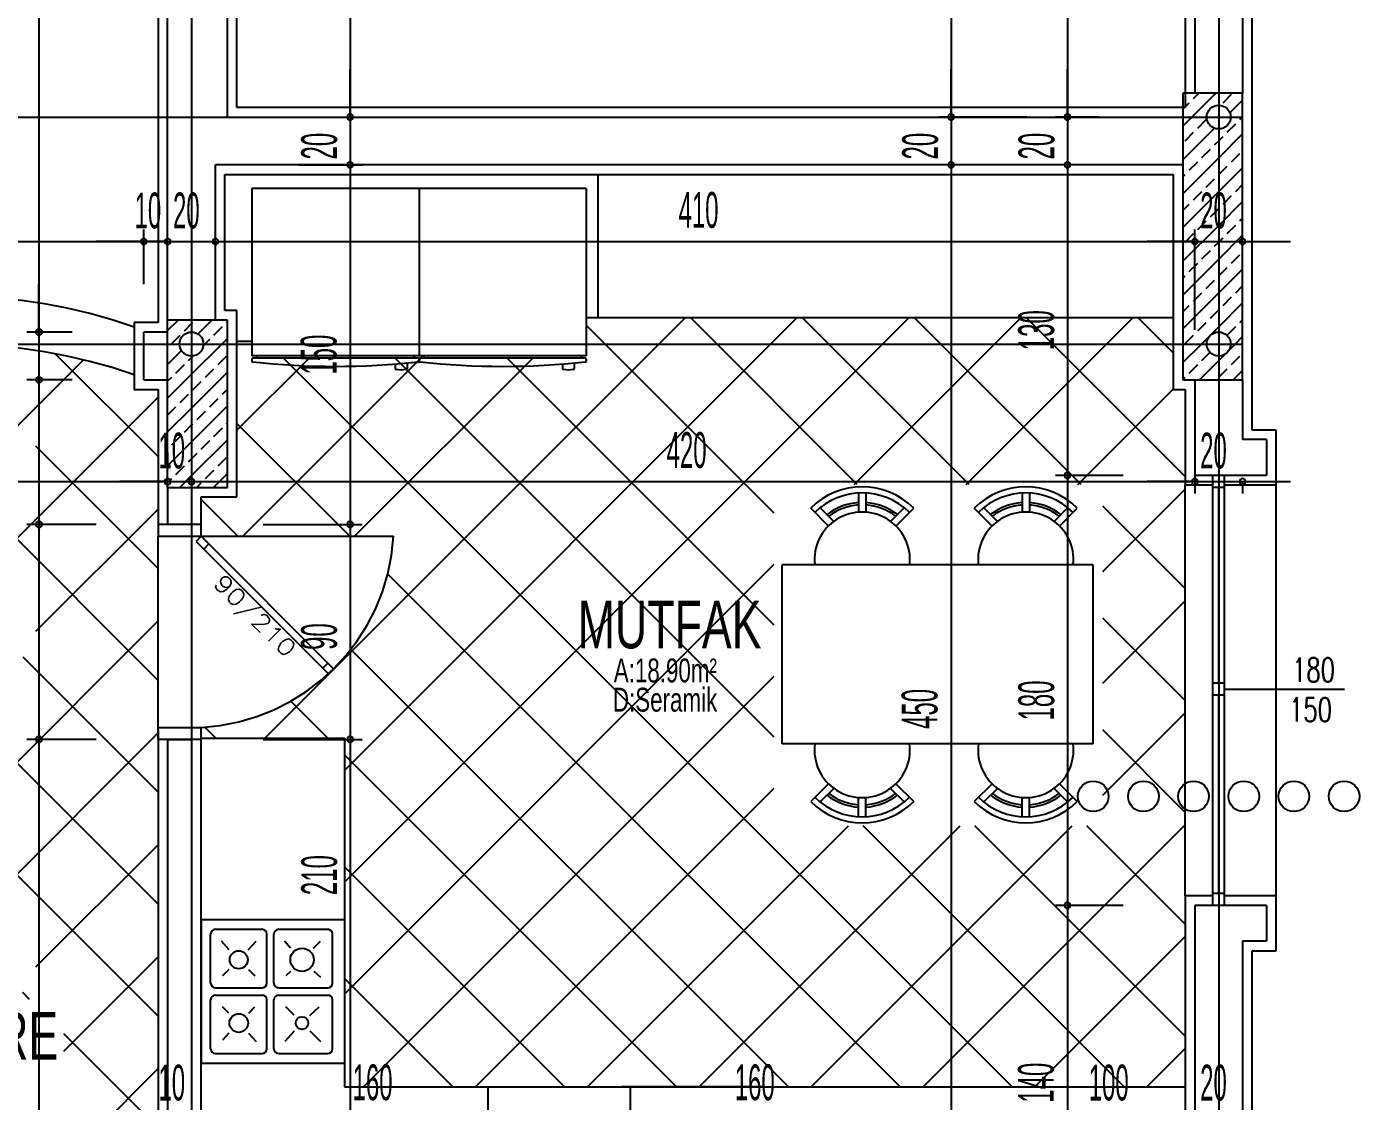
# Model space of a CAD drawing. Extents: x 3907.4 to 3911.57, y -3054.42 to -3053.7.
# Drawn here: x 3908.2292 to 3908.3407, y -3054.2264 to -3054.1365 of the extents above; entities that cross this region are included whole.
import ezdxf

# ---------------------------------------------------------------- set-up
doc = ezdxf.new("R2010")
doc.units = 0
doc.header["$LTSCALE"] = 2
doc.header["$MEASUREMENT"] = 0
doc.linetypes.add('ACAD_ISO07W100', pattern=[3.5, 0.5, -3])
doc.linetypes.add('ACAD_ISO10W100', pattern=[18, 12, -3, 0, -3])
doc.layers.get('0').update_dxf_attribs({"linetype": 'CONTINUOUS'})
for name, color, linetype in [('AKS', 11, 'CONTINUOUS'), ('DOĞRAMA', 2, 'CONTINUOUS'), ('DUVAR', 7, 'CONTINUOUS'), ('KOLON', 3, 'CONTINUOUS'), ('KOLTAR', 9, 'CONTINUOUS'), ('OLÇÜ', 6, 'CONTINUOUS'), ('S-TEF', 151, 'CONTINUOUS'), ('SıVA', 6, 'CONTINUOUS'), ('TARAMA', 9, 'CONTINUOUS'), ('TEFRIŞ', 32, 'CONTINUOUS'), ('TEXT', 11, 'CONTINUOUS')]:
    doc.layers.add(name, color=color, linetype=linetype)
doc.styles.add('DETAY', font='stylu.ttf', dxfattribs={"width": 0.7, "height": 13})
doc.styles.add('KAPı-PEN', font='simplex.shx', dxfattribs={"width": 0.7, "height": 10})
doc.styles.add('MAHAL', font='stylu.ttf', dxfattribs={"width": 0.7, "height": 20})
doc.styles.add('ÖLÇÜ', font='stylu.ttf', dxfattribs={"width": 0.5})

msp = doc.modelspace()

# ---------------------------------------------------------------- linework, layer by layer
at = {"color": 0, "linetype": 'ByBlock'}
for centre, start, end in [((3908.256248652494, -3054.14402954204), 90, 270), ((3908.256248652494, -3054.14402954204), 90, 270), ((3908.256248652494, -3054.14402954204), 270, 90), ((3908.256248652494, -3054.14402954204), 270, 90), ((3908.306568622648, -3054.14402954204), 90, 270), ((3908.306568622648, -3054.14402954204), 90, 270), ((3908.306568622648, -3054.14402954204), 270, 90), ((3908.306568622648, -3054.14402954204), 270, 90), ((3908.31630724663, -3054.14402954204), 90, 270), ((3908.31630724663, -3054.14402954204), 90, 270), ((3908.31630724663, -3054.14402954204), 270, 90), ((3908.31630724663, -3054.14402954204), 270, 90), ((3908.256248652494, -3054.14802954204), 90, 270), ((3908.256248652494, -3054.14802954204), 90, 270), ((3908.256248652494, -3054.14802954204), 270, 90), ((3908.256248652494, -3054.14802954204), 270, 90), ((3908.306568622648, -3054.14802954204), 90, 270), ((3908.306568622648, -3054.14802954204), 90, 270), ((3908.306568622648, -3054.14802954204), 270, 90), ((3908.306568622648, -3054.14802954204), 270, 90), ((3908.31630724663, -3054.14802954204), 90, 270), ((3908.31630724663, -3054.14802954204), 90, 270), ((3908.31630724663, -3054.14802954204), 270, 90), ((3908.31630724663, -3054.14802954204), 270, 90), ((3908.238969865261, -3054.154447373722), 0, 180), ((3908.238969865261, -3054.154447373722), 0, 180), ((3908.238969865261, -3054.154447373722), 180, 0), ((3908.238969865261, -3054.154447373722), 180, 0), ((3908.240969865261, -3054.154447373722), 0, 180), ((3908.240969865261, -3054.154447373722), 0, 180), ((3908.240969865261, -3054.154447373722), 180, 0), ((3908.240969865261, -3054.154447373722), 180, 0), ((3908.244969865261, -3054.154447373722), 0, 180), ((3908.244969865261, -3054.154447373722), 0, 180), ((3908.244969865261, -3054.154447373722), 180, 0), ((3908.244969865261, -3054.154447373722), 180, 0), ((3908.326969865261, -3054.154447373722), 0, 180), ((3908.326969865261, -3054.154447373722), 0, 180), ((3908.326969865261, -3054.154447373722), 180, 0), ((3908.326969865261, -3054.154447373722), 180, 0), ((3908.330969865261, -3054.154447373722), 0, 180), ((3908.330969865261, -3054.154447373722), 180, 0), ((3908.230190588014, -3054.16202954204), 90, 270), ((3908.230190588014, -3054.16202954204), 90, 270), ((3908.230190588014, -3054.16202954204), 270, 90), ((3908.230190588014, -3054.16202954204), 270, 90), ((3908.230190588014, -3054.16602954204), 90, 270), ((3908.230190588014, -3054.16602954204), 90, 270), ((3908.230190588014, -3054.16602954204), 270, 90), ((3908.230190588014, -3054.16602954204), 270, 90), ((3908.240969865261, -3054.174548055858), 0, 180), ((3908.240969865261, -3054.174548055858), 0, 180), ((3908.240969865261, -3054.174548055858), 180, 0), ((3908.240969865261, -3054.174548055858), 180, 0), ((3908.242969865261, -3054.174548055858), 0, 180), ((3908.242969865261, -3054.174548055858), 0, 180), ((3908.242969865261, -3054.174548055858), 180, 0), ((3908.242969865261, -3054.174548055858), 180, 0), ((3908.31630724663, -3054.17402954204), 90, 270), ((3908.31630724663, -3054.17402954204), 90, 270), ((3908.31630724663, -3054.17402954204), 270, 90), ((3908.31630724663, -3054.17402954204), 270, 90), ((3908.326969865261, -3054.174548055858), 0, 180), ((3908.326969865261, -3054.174548055858), 0, 180), ((3908.326969865261, -3054.174548055858), 180, 0), ((3908.326969865261, -3054.174548055858), 180, 0), ((3908.330969865261, -3054.174548055858), 0, 180), ((3908.330969865261, -3054.174548055858), 180, 0), ((3908.230190588014, -3054.17812954204), 90, 270), ((3908.230190588014, -3054.17812954204), 90, 270), ((3908.230190588014, -3054.17812954204), 270, 90), ((3908.230190588014, -3054.17812954204), 270, 90), ((3908.256248652494, -3054.17812954204), 90, 270), ((3908.256248652494, -3054.17812954204), 90, 270), ((3908.256248652494, -3054.17812954204), 270, 90), ((3908.256248652494, -3054.17812954204), 270, 90), ((3908.230190588014, -3054.19612954204), 90, 270), ((3908.230190588014, -3054.19612954204), 90, 270), ((3908.230190588014, -3054.19612954204), 270, 90), ((3908.230190588014, -3054.19612954204), 270, 90), ((3908.256248652494, -3054.19612954204), 90, 270), ((3908.256248652494, -3054.19612954204), 90, 270), ((3908.256248652494, -3054.19612954204), 270, 90), ((3908.256248652494, -3054.19612954204), 270, 90), ((3908.31630724663, -3054.21002954204), 90, 270), ((3908.31630724663, -3054.21002954204), 90, 270), ((3908.31630724663, -3054.21002954204), 270, 90), ((3908.31630724663, -3054.21002954204), 270, 90)]:
    msp.add_arc(centre, 0.00025, start, end, dxfattribs=at)
at = {"layer": 'AKS', "linetype": 'ACAD_ISO10W100'}
for p, q in [((3908.242969865261, -3053.717968091759), (3908.242969865261, -3054.24202954204)), ((3908.328969865261, -3053.717968091759), (3908.328969865261, -3054.24202954204)), ((3907.955466956267, -3054.14402954204), (3908.330969865261, -3054.14402954204)), ((3907.955466956267, -3054.16302954204), (3908.330969865261, -3054.16302954204))]:
    msp.add_line(p, q, dxfattribs=at)
at = {"layer": 'AKS'}
for centre in [(3908.328969865261, -3054.14402954204), (3908.242969865261, -3054.16302954204), (3908.328969865261, -3054.16302954204)]:
    msp.add_circle(centre, 0.001, dxfattribs=at)
at = {"layer": 'DOĞRAMA'}
for p, q in [((3908.326169865261, -3054.20922954204), (3908.326169865261, -3054.17482954204)), ((3908.328469865261, -3054.21002954204), (3908.328469865261, -3054.17402954204)), ((3908.329469865261, -3054.21002954204), (3908.329469865261, -3054.17402954204)), ((3908.333769865261, -3054.20922954204), (3908.333769865261, -3054.17482954204)), ((3908.329469865261, -3054.17502954204), (3908.328469865261, -3054.17502954204)), ((3908.328969865261, -3054.191423657439), (3908.328969865261, -3054.17502954204)), ((3908.240169865261, -3054.17812954204), (3908.240169865261, -3054.17912954204)), ((3908.243769865261, -3054.17812954204), (3908.240169865261, -3054.17812954204)), ((3908.243769865261, -3054.17912954204), (3908.243769865261, -3054.17812954204)), ((3908.240169865261, -3054.17912954204), (3908.243769865261, -3054.17912954204)), ((3908.243769865261, -3054.17912954204), (3908.243345601192, -3054.179553806109)), ((3908.243769865261, -3054.17912954204), (3908.254867879511, -3054.19022755629)), ((3908.243345601192, -3054.179553806109), (3908.254430866084, -3054.190639071)), ((3908.244411591299, -3054.179771268078), (3908.243987327231, -3054.180195532147)), ((3908.2543793159, -3054.189738992679), (3908.253955051831, -3054.190163256748)), ((3908.254867718525, -3054.190227713311), (3908.254430866084, -3054.190639071)), ((3908.329469865261, -3054.191423657439), (3908.328469865261, -3054.191423657439)), ((3908.329469865261, -3054.192423657439), (3908.328469865261, -3054.192423657439)), ((3908.328969865261, -3054.20902954204), (3908.328969865261, -3054.192423657439)), ((3908.329469865261, -3054.191920572399), (3908.336846969851, -3054.191920572399)), ((3908.329469865261, -3054.191920572399), (3908.338846969851, -3054.191920572399)), ((3908.329469865261, -3054.191920572399), (3908.339507420977, -3054.191920572399)), ((3908.240169865261, -3054.19612954204), (3908.240169865261, -3054.19512954204)), ((3908.240169865261, -3054.19512954204), (3908.243769865261, -3054.19512954204)), ((3908.243769865261, -3054.19612954204), (3908.243769865261, -3054.19512954204)), ((3908.243769865261, -3054.19612954204), (3908.240169865261, -3054.19612954204)), ((3908.329469865261, -3054.20902954204), (3908.328469865261, -3054.20902954204)), ((3908.329469865261, -3054.20902954204), (3908.328469865261, -3054.20902954204))]:
    msp.add_line(p, q, dxfattribs=at)
at = {"layer": 'DOĞRAMA', "linetype": 'ACAD_ISO07W100'}
msp.add_line((3908.243769865261, -3054.17912954204), (3908.259892506841, -3054.17912954204), dxfattribs=at)
for centre, radius, start, end in [((3908.222969865261, -3054.204979680385), 0.04595013834505596, 70.68306457800743, 109.3169354219926), ((3908.222969865261, -3054.208979680385), 0.04595013834505596, 70.68306457800743, 109.3169354219926), ((3908.242853014311, -3054.178082551727), 0.01707162834610099, 273.0786152720653, 356.4838858101468)]:
    msp.add_arc(centre, radius, start, end, dxfattribs=at)
at = {"layer": 'DUVAR'}
for p, q in [((3908.240969865261, -3054.16102954204), (3908.240969865261, -3054.12202954204)), ((3908.245969865261, -3054.14402954204), (3908.245969865261, -3054.12202954204)), ((3908.326969865261, -3054.12202954204), (3908.326969865261, -3054.14202954204)), ((3908.330969865261, -3054.12502954204), (3908.330969865261, -3054.14202954204)), ((3908.245969865261, -3054.14402954204), (3908.325969865261, -3054.14402954204)), ((3908.325969865261, -3054.14802954204), (3908.244969865261, -3054.14802954204)), ((3908.244969865261, -3054.16102954204), (3908.244969865261, -3054.14802954204)), ((3908.240969865261, -3054.16202954204), (3908.238969865261, -3054.16202954204)), ((3908.238969865261, -3054.16602954204), (3908.238969865261, -3054.16202954204)), ((3908.238969865261, -3054.16602954204), (3908.240969865261, -3054.16602954204)), ((3908.326969865261, -3054.16602954204), (3908.326969865261, -3054.17402954204)), ((3908.330969865261, -3054.16602954204), (3908.330969865261, -3054.17102954204)), ((3908.332969865261, -3054.17102954204), (3908.330969865261, -3054.17102954204)), ((3908.332969865261, -3054.17102954204), (3908.332969865261, -3054.17402954204)), ((3908.330969865261, -3054.17402954204), (3908.326969865261, -3054.17402954204)), ((3908.332969865261, -3054.17402954204), (3908.326969865261, -3054.17402954204)), ((3908.240969865261, -3054.17502954204), (3908.240969865261, -3054.17812954204)), ((3908.242969865261, -3054.17502954204), (3908.242969865261, -3054.17812954204)), ((3908.242969865261, -3054.17812954204), (3908.240969865261, -3054.17812954204)), ((3908.242969865261, -3054.17812954204), (3908.240969865261, -3054.17812954204)), ((3908.240969865261, -3054.19612954204), (3908.240969865261, -3054.23002954204)), ((3908.240969865261, -3054.19612954204), (3908.242969865261, -3054.19612954204)), ((3908.242969865261, -3054.19612954204), (3908.242969865261, -3054.23002954204)), ((3908.326969865261, -3054.21002954204), (3908.326969865261, -3054.23702954204)), ((3908.330969865261, -3054.21002954204), (3908.326969865261, -3054.21002954204)), ((3908.332969865261, -3054.21002954204), (3908.326969865261, -3054.21002954204)), ((3908.332969865261, -3054.21002954204), (3908.332969865261, -3054.21302954204)), ((3908.330969865261, -3054.21302954204), (3908.330969865261, -3054.23702954204)), ((3908.332969865261, -3054.21302954204), (3908.330969865261, -3054.21302954204))]:
    msp.add_line(p, q, dxfattribs=at)
at = {"layer": 'DUVAR', "ltscale": 4}
msp.add_line((3908.242969865261, -3054.19612954204), (3908.240969865261, -3054.19612954204), dxfattribs=at)
at = {"layer": 'KOLON'}
for p, q in [((3908.330969865261, -3054.14202954204), (3908.325969865261, -3054.14202954204)), ((3908.325969865261, -3054.14202954204), (3908.325969865261, -3054.16602954204)), ((3908.330969865261, -3054.16602954204), (3908.330969865261, -3054.14202954204)), ((3908.240969865261, -3054.17502954204), (3908.240969865261, -3054.16102954204)), ((3908.245969865261, -3054.16102954204), (3908.240969865261, -3054.16102954204)), ((3908.240969865261, -3054.17502954204), (3908.240969865261, -3054.16102954204)), ((3908.245969865261, -3054.17502954204), (3908.245969865261, -3054.16102954204)), ((3908.325969865261, -3054.16602954204), (3908.330969865261, -3054.16602954204)), ((3908.240969865261, -3054.17502954204), (3908.245969865261, -3054.17502954204)), ((3908.240969865261, -3054.17502954204), (3908.245969865261, -3054.17502954204))]:
    msp.add_line(p, q, dxfattribs=at)
at = {"layer": 'KOLTAR'}
for p, q in [((3908.326726862984, -3054.14402954204), (3908.328726862984, -3054.14202954204)), ((3908.326865437548, -3054.142476753911), (3908.327312649419, -3054.14202954204)), ((3908.329340311282, -3054.142830307302), (3908.330047418063, -3054.14212320052)), ((3908.325969865261, -3054.143372326198), (3908.326511884157, -3054.142830307302)), ((3908.329906254185, -3054.143678577964), (3908.330969865261, -3054.142614966888)), ((3908.325969865261, -3054.144786539763), (3908.326726862984, -3054.14402954204)), ((3908.327218990938, -3054.144951627645), (3908.32792609772, -3054.144244520864)), ((3908.329693864673, -3054.145305181036), (3908.330400971454, -3054.144598074255)), ((3908.330754524844, -3054.144244520864), (3908.330969503669, -3054.14402954204)), ((3908.330969503669, -3054.14402954204), (3908.330969865261, -3054.144029180447)), ((3908.325969865261, -3054.147614966887), (3908.328618901185, -3054.144965930964)), ((3908.326158330767, -3054.146012287817), (3908.326865437548, -3054.145305181036)), ((3908.328969865261, -3054.147443394012), (3908.330969865261, -3054.145443394013)), ((3908.328969865261, -3054.146029180447), (3908.329340311282, -3054.145658734426)), ((3908.327572544329, -3054.147426501379), (3908.32827965111, -3054.146719394598)), ((3908.328633204501, -3054.146365841208), (3908.328969865261, -3054.146029180447)), ((3908.325969865261, -3054.150443394012), (3908.328969865261, -3054.147443394012)), ((3908.326511884157, -3054.148487161551), (3908.327218990938, -3054.14778005477)), ((3908.330047418063, -3054.14778005477), (3908.330754524844, -3054.147072947989)), ((3908.325969865261, -3054.149029180448), (3908.326158330767, -3054.148840714942)), ((3908.328969865261, -3054.150271821137), (3908.330969865261, -3054.148271821137)), ((3908.328986757891, -3054.148840714942), (3908.329693864673, -3054.148133608161)), ((3908.325969865261, -3054.153271821137), (3908.328969865261, -3054.150271821137)), ((3908.326865437548, -3054.150962035285), (3908.327572544329, -3054.150254928504)), ((3908.32792609772, -3054.149901375114), (3908.328633204501, -3054.149194268332)), ((3908.330400971454, -3054.150254928504), (3908.330969865261, -3054.149686034697)), ((3908.325969865261, -3054.151857607572), (3908.326511884157, -3054.151315588676)), ((3908.328969865261, -3054.153100248262), (3908.330969865261, -3054.151100248262)), ((3908.329340311282, -3054.151315588676), (3908.330047418063, -3054.150608481895)), ((3908.32827965111, -3054.152376248848), (3908.328969865261, -3054.151686034697)), ((3908.328969865261, -3054.151686034697), (3908.328986757891, -3054.151669142067)), ((3908.330754524844, -3054.152729802238), (3908.330969865261, -3054.152514461822)), ((3908.325969865261, -3054.156100248262), (3908.328969865261, -3054.153100248262)), ((3908.327218990938, -3054.15343690902), (3908.32792609772, -3054.152729802238)), ((3908.329693864673, -3054.15379046241), (3908.330400971454, -3054.153083355629)), ((3908.326158330767, -3054.154497569191), (3908.326865437548, -3054.15379046241)), ((3908.328633204501, -3054.154851122582), (3908.328969865261, -3054.154514461822)), ((3908.328969865261, -3054.155928675387), (3908.330969865261, -3054.153928675386)), ((3908.328969865261, -3054.154514461822), (3908.329340311282, -3054.154144015801)), ((3908.327572544329, -3054.155911782754), (3908.32827965111, -3054.155204675973)), ((3908.330047418063, -3054.156265336144), (3908.330754524844, -3054.155558229363)), ((3908.325969865261, -3054.158928675387), (3908.328969865261, -3054.155928675387)), ((3908.326511884157, -3054.156972442926), (3908.327218990938, -3054.156265336144)), ((3908.328969865261, -3054.158757102511), (3908.330969865261, -3054.156757102511)), ((3908.328986757891, -3054.157325996316), (3908.329693864673, -3054.156618889535)), ((3908.325969865261, -3054.157514461822), (3908.326158330767, -3054.157325996316)), ((3908.32792609772, -3054.158386656488), (3908.328633204501, -3054.157679549707)), ((3908.325969865261, -3054.161757102511), (3908.328969865261, -3054.158757102511)), ((3908.326865437548, -3054.15944731666), (3908.327572544329, -3054.158740209878)), ((3908.329340311282, -3054.15980087005), (3908.330047418063, -3054.159093763269)), ((3908.330400971454, -3054.158740209878), (3908.330969865261, -3054.158171316071)), ((3908.325969865261, -3054.160342888947), (3908.326511884157, -3054.15980087005)), ((3908.32827965111, -3054.160861530222), (3908.328969865261, -3054.160171316071)), ((3908.328969865261, -3054.161585529636), (3908.330969865261, -3054.159585529636)), ((3908.328969865261, -3054.160171316071), (3908.328986757891, -3054.160154423441)), ((3908.240969865261, -3054.161904288769), (3908.24184461199, -3054.16102954204)), ((3908.242366177196, -3054.161922190394), (3908.242969865261, -3054.161318502329)), ((3908.242969865261, -3054.161318502329), (3908.243073283978, -3054.161215083613)), ((3908.243512808507, -3054.162189772648), (3908.244673039115, -3054.16102954204)), ((3908.245901711102, -3054.161215083613), (3908.245969865261, -3054.161146929453)), ((3908.327218990938, -3054.161922190394), (3908.32792609772, -3054.161215083613)), ((3908.330754524844, -3054.161215083613), (3908.330969865261, -3054.160999743196)), ((3908.241305517025, -3054.162982850566), (3908.242012623806, -3054.162275743784)), ((3908.244841050931, -3054.162275743784), (3908.245548157712, -3054.161568637003)), ((3908.24550146624, -3054.16302954204), (3908.245969865261, -3054.162561143019)), ((3908.326158330767, -3054.162982850566), (3908.326865437548, -3054.162275743784)), ((3908.327525852857, -3054.16302954204), (3908.328969865261, -3054.161585529636)), ((3908.329693864673, -3054.162275743784), (3908.330400971454, -3054.161568637003)), ((3908.330354279982, -3054.16302954204), (3908.330969865261, -3054.162413956761)), ((3908.240969865261, -3054.164732715893), (3908.242130095869, -3054.163572485286)), ((3908.242969865261, -3054.165561143018), (3908.24550146624, -3054.16302954204)), ((3908.243961988711, -3054.163154806004), (3908.244087252675, -3054.16302954204)), ((3908.244087252675, -3054.16302954204), (3908.24448749754, -3054.162629297175)), ((3908.325969865261, -3054.164585529636), (3908.327525852857, -3054.16302954204)), ((3908.329806464346, -3054.163577357676), (3908.330354279982, -3054.16302954204)), ((3908.241659070415, -3054.1654577243), (3908.242366177196, -3054.164750617519)), ((3908.242719730587, -3054.164397064128), (3908.242969865261, -3054.164146929454)), ((3908.242969865261, -3054.164146929454), (3908.243095129225, -3054.16402166549)), ((3908.245194604321, -3054.164750617519), (3908.245901711102, -3054.164043510737)), ((3908.326511884157, -3054.1654577243), (3908.327218990938, -3054.164750617519)), ((3908.327354279982, -3054.16602954204), (3908.328969865261, -3054.164413956761)), ((3908.327572544329, -3054.164397064128), (3908.328248016048, -3054.163721592409)), ((3908.328969865261, -3054.164413956761), (3908.329517680897, -3054.163866141125)), ((3908.330047418063, -3054.164750617519), (3908.330754524844, -3054.164043510737)), ((3908.240969865261, -3054.167561143018), (3908.242969865261, -3054.165561143018)), ((3908.240969865261, -3054.166146929454), (3908.241305517025, -3054.16581127769)), ((3908.242969865261, -3054.168389570143), (3908.245969865261, -3054.165389570143)), ((3908.244133944149, -3054.16581127769), (3908.244841050931, -3054.165104170909)), ((3908.325969865261, -3054.165999743196), (3908.326158330767, -3054.16581127769)), ((3908.328986757891, -3054.16581127769), (3908.329693864673, -3054.165104170909)), ((3908.330182707107, -3054.16602954204), (3908.330969865261, -3054.165242383885)), ((3908.243073283978, -3054.166871937862), (3908.243780390759, -3054.166164831081)), ((3908.245548157712, -3054.167225491253), (3908.245969865261, -3054.166803783703)), ((3908.242012623806, -3054.167932598034), (3908.242719730587, -3054.167225491253)), ((3908.24448749754, -3054.168286151425), (3908.245194604321, -3054.167579044643)), ((3908.240969865261, -3054.168975356578), (3908.241659070415, -3054.168286151425)), ((3908.240969865261, -3054.170389570143), (3908.242969865261, -3054.168389570143)), ((3908.242969865261, -3054.171217997268), (3908.245969865261, -3054.168217997268)), ((3908.243426837368, -3054.169346811596), (3908.244133944149, -3054.168639704815)), ((3908.242366177196, -3054.170407471768), (3908.242969865261, -3054.169803783703)), ((3908.242969865261, -3054.169803783703), (3908.243073283978, -3054.169700364987)), ((3908.244841050931, -3054.170761025159), (3908.245548157712, -3054.170053918378)), ((3908.245901711102, -3054.169700364987), (3908.245969865261, -3054.169632210828)), ((3908.240969865261, -3054.173217997268), (3908.242969865261, -3054.171217997268)), ((3908.241305517025, -3054.17146813194), (3908.242012623806, -3054.170761025159)), ((3908.242969865261, -3054.174046424393), (3908.245969865261, -3054.171046424393)), ((3908.243780390759, -3054.171821685331), (3908.24448749754, -3054.171114578549)), ((3908.242969865261, -3054.172632210828), (3908.243426837368, -3054.172175238721)), ((3908.245194604321, -3054.173235898893), (3908.245901711102, -3054.172528792112)), ((3908.241659070415, -3054.173943005674), (3908.242366177196, -3054.173235898893)), ((3908.242719730587, -3054.172882345502), (3908.242969865261, -3054.172632210828)), ((3908.244133944149, -3054.174296559065), (3908.244841050931, -3054.173589452284)), ((3908.240969865261, -3054.174632210828), (3908.241305517025, -3054.174296559065)), ((3908.241986747614, -3054.17502954204), (3908.242969865261, -3054.174046424393)), ((3908.243400961174, -3054.17502954204), (3908.243780390759, -3054.174650112455)), ((3908.244815174739, -3054.17502954204), (3908.245969865261, -3054.173874851517))]:
    msp.add_line(p, q, dxfattribs=at)
at = {"layer": 'OLÇÜ', "color": 6}
for p, q in [((3908.306568622648, -3054.04602954204), (3908.306568622648, -3054.14402954204)), ((3908.230190588014, -3054.12202954204), (3908.230190588014, -3054.16202954204)), ((3908.256248652494, -3054.12202954204), (3908.256248652494, -3054.14402954204)), ((3908.31630724663, -3054.12202954204), (3908.31630724663, -3054.14402954204)), ((3908.256248652494, -3054.14402954204), (3908.256248652494, -3054.14002954204)), ((3908.306568622648, -3054.14402954204), (3908.306568622648, -3054.14002954204)), ((3908.31630724663, -3054.14402954204), (3908.31630724663, -3054.14002954204)), ((3908.251969865261, -3054.14402954204), (3908.257248652494, -3054.14402954204)), ((3908.251969865261, -3054.14402954204), (3908.257248652494, -3054.14402954204)), ((3908.256248652494, -3054.14402954204), (3908.256248652494, -3054.14802954204)), ((3908.312902474898, -3054.14402954204), (3908.305568622648, -3054.14402954204)), ((3908.312902474898, -3054.14402954204), (3908.305568622648, -3054.14402954204)), ((3908.306568622648, -3054.14402954204), (3908.306568622648, -3054.14802954204)), ((3908.318902474898, -3054.14402954204), (3908.315307246631, -3054.14402954204)), ((3908.318902474898, -3054.14402954204), (3908.315307246631, -3054.14402954204)), ((3908.31630724663, -3054.14402954204), (3908.31630724663, -3054.14802954204)), ((3908.251969865261, -3054.14802954204), (3908.257248652494, -3054.14802954204)), ((3908.251969865261, -3054.14802954204), (3908.257248652494, -3054.14802954204)), ((3908.256248652494, -3054.14802954204), (3908.256248652494, -3054.17812954204)), ((3908.256248652494, -3054.14802954204), (3908.256248652494, -3054.15202954204)), ((3908.312902474898, -3054.14802954204), (3908.305568622648, -3054.14802954204)), ((3908.312902474898, -3054.14802954204), (3908.305568622648, -3054.14802954204)), ((3908.306568622648, -3054.14802954204), (3908.306568622648, -3054.23802954204)), ((3908.306568622648, -3054.14802954204), (3908.306568622648, -3054.15202954204)), ((3908.318062588025, -3054.14802954204), (3908.315307246631, -3054.14802954204)), ((3908.318062588025, -3054.14802954204), (3908.315307246631, -3054.14802954204)), ((3908.31630724663, -3054.14802954204), (3908.31630724663, -3054.17402954204)), ((3908.31630724663, -3054.14802954204), (3908.31630724663, -3054.15202954204)), ((3908.238969865261, -3054.15802954204), (3908.238969865261, -3054.153447373722)), ((3908.238969865261, -3054.15802954204), (3908.238969865261, -3054.153447373722)), ((3908.240969865261, -3054.15502954204), (3908.240969865261, -3054.153447373722)), ((3908.240969865261, -3054.15502954204), (3908.240969865261, -3054.153447373722)), ((3908.244969865261, -3054.15502954204), (3908.244969865261, -3054.153447373722)), ((3908.244969865261, -3054.15502954204), (3908.244969865261, -3054.153447373722)), ((3908.326969865261, -3054.161852245323), (3908.326969865261, -3054.153447373722)), ((3908.326969865261, -3054.161852245323), (3908.326969865261, -3054.153447373722)), ((3908.330969865261, -3054.161852245323), (3908.330969865261, -3054.153447373722)), ((3908.206969865261, -3054.154447373722), (3908.238969865261, -3054.154447373722)), ((3908.238969865261, -3054.154447373722), (3908.234969865261, -3054.154447373722)), ((3908.240969865261, -3054.154447373722), (3908.236969865261, -3054.154447373722)), ((3908.238969865261, -3054.154447373722), (3908.240969865261, -3054.154447373722)), ((3908.240969865261, -3054.154447373722), (3908.244969865261, -3054.154447373722)), ((3908.240969865261, -3054.154447373722), (3908.244969865261, -3054.154447373722)), ((3908.244969865261, -3054.154447373722), (3908.326969865261, -3054.154447373722)), ((3908.244969865261, -3054.154447373722), (3908.248969865261, -3054.154447373722)), ((3908.326969865261, -3054.154447373722), (3908.322969865261, -3054.154447373722)), ((3908.326969865261, -3054.154447373722), (3908.330969865261, -3054.154447373722)), ((3908.330969865261, -3054.154447373722), (3908.334969865261, -3054.154447373722)), ((3908.230190588014, -3054.16202954204), (3908.230190588014, -3054.15802954204)), ((3908.232969865261, -3054.16202954204), (3908.229190588015, -3054.16202954204)), ((3908.232969865261, -3054.16202954204), (3908.229190588015, -3054.16202954204)), ((3908.230190588014, -3054.16202954204), (3908.230190588014, -3054.16602954204)), ((3908.232969865261, -3054.16602954204), (3908.229190588015, -3054.16602954204)), ((3908.232969865261, -3054.16602954204), (3908.229190588015, -3054.16602954204)), ((3908.230190588014, -3054.16602954204), (3908.230190588014, -3054.17812954204)), ((3908.230190588014, -3054.16602954204), (3908.230190588014, -3054.17002954204)), ((3908.240969865261, -3054.17212954204), (3908.240969865261, -3054.173548055859)), ((3908.240969865261, -3054.17212954204), (3908.240969865261, -3054.173548055859)), ((3908.242969865261, -3054.17212954204), (3908.242969865261, -3054.173548055859)), ((3908.242969865261, -3054.17212954204), (3908.242969865261, -3054.173548055859)), ((3908.204969865261, -3054.174548055858), (3908.240969865261, -3054.174548055858)), ((3908.240969865261, -3054.174548055858), (3908.236969865261, -3054.174548055858)), ((3908.240969865261, -3054.174548055858), (3908.242969865261, -3054.174548055858)), ((3908.242969865261, -3054.174548055858), (3908.246969865261, -3054.174548055858)), ((3908.242969865261, -3054.174548055858), (3908.326969865261, -3054.174548055858)), ((3908.320969865261, -3054.17402954204), (3908.315307246631, -3054.17402954204)), ((3908.320969865261, -3054.17402954204), (3908.315307246631, -3054.17402954204)), ((3908.31630724663, -3054.17402954204), (3908.31630724663, -3054.21002954204)), ((3908.326969865261, -3054.174548055858), (3908.322969865261, -3054.174548055858)), ((3908.326969865261, -3054.173852245323), (3908.326969865261, -3054.175548055859)), ((3908.326969865261, -3054.173852245323), (3908.326969865261, -3054.175548055859)), ((3908.326969865261, -3054.174548055858), (3908.330969865261, -3054.174548055858)), ((3908.330969865261, -3054.17452954204), (3908.330969865261, -3054.175548055859)), ((3908.330969865261, -3054.174548055858), (3908.334969865261, -3054.174548055858)), ((3908.234969865261, -3054.17812954204), (3908.229190588015, -3054.17812954204)), ((3908.234969865261, -3054.17812954204), (3908.229190588015, -3054.17812954204)), ((3908.230190588014, -3054.17812954204), (3908.230190588014, -3054.19612954204)), ((3908.248969865261, -3054.17812954204), (3908.257248652494, -3054.17812954204)), ((3908.248969865261, -3054.17812954204), (3908.257248652494, -3054.17812954204)), ((3908.256248652494, -3054.17812954204), (3908.256248652494, -3054.19612954204)), ((3908.234969865261, -3054.19612954204), (3908.229190588015, -3054.19612954204)), ((3908.234969865261, -3054.19612954204), (3908.229190588015, -3054.19612954204)), ((3908.230190588014, -3054.19612954204), (3908.230190588014, -3054.24202954204)), ((3908.248969865261, -3054.19612954204), (3908.257248652494, -3054.19612954204)), ((3908.248969865261, -3054.19612954204), (3908.257248652494, -3054.19612954204)), ((3908.256248652494, -3054.19612954204), (3908.256248652494, -3054.23802954204)), ((3908.320969865261, -3054.21002954204), (3908.315307246631, -3054.21002954204)), ((3908.320969865261, -3054.21002954204), (3908.315307246631, -3054.21002954204)), ((3908.31630724663, -3054.21002954204), (3908.31630724663, -3054.23802954204)), ((3908.240969865261, -3054.22402954204), (3908.240969865261, -3054.226459221436)), ((3908.240969865261, -3054.22402954204), (3908.240969865261, -3054.226459221436)), ((3908.242969865261, -3054.22402954204), (3908.242969865261, -3054.226459221436)), ((3908.242969865261, -3054.22402954204), (3908.242969865261, -3054.226459221436))]:
    msp.add_line(p, q, dxfattribs=at)
at = {"layer": 'S-TEF'}
for p, q in [((3908.277019978089, -3054.16082954204), (3908.277019978089, -3054.14882954204)), ((3908.262019978089, -3054.150007895289), (3908.248019978089, -3054.150007895289)), ((3908.248019978089, -3054.150007895289), (3908.248019978089, -3054.164007895289)), ((3908.276019978089, -3054.150007895289), (3908.262019978089, -3054.150007895289)), ((3908.262019978089, -3054.150007895289), (3908.262019978089, -3054.164007895289)), ((3908.262019978089, -3054.150007895289), (3908.262019978089, -3054.164007895289)), ((3908.276019978089, -3054.150007895289), (3908.276019978089, -3054.164007895289)), ((3908.325169865261, -3054.16082954204), (3908.277019978089, -3054.16082954204)), ((3908.262019978089, -3054.164007895289), (3908.248019978089, -3054.164007895289)), ((3908.248019978089, -3054.164307895289), (3908.248019978089, -3054.164458153958)), ((3908.261919978089, -3054.164207895289), (3908.248119978089, -3054.164207895289)), ((3908.248419978089, -3054.163997793237), (3908.248419978089, -3054.164207895289)), ((3908.260019978089, -3054.164760437768), (3908.260019978089, -3054.165077159765)), ((3908.261019978089, -3054.164664560222), (3908.261019978089, -3054.165077159765)), ((3908.261619978089, -3054.163997793237), (3908.261619978089, -3054.164207895289)), ((3908.276019978089, -3054.164007895289), (3908.262019978089, -3054.164007895289)), ((3908.262019978089, -3054.164307895289), (3908.262019978089, -3054.164458153958)), ((3908.262019978089, -3054.164307895289), (3908.262019978089, -3054.164458153958)), ((3908.275919978089, -3054.164207895289), (3908.262119978089, -3054.164207895289)), ((3908.262419978089, -3054.163997793237), (3908.262419978089, -3054.164207895289)), ((3908.274019978089, -3054.164760437768), (3908.274019978089, -3054.165077159765)), ((3908.275019978089, -3054.164664560222), (3908.275019978089, -3054.165077159765)), ((3908.275619978089, -3054.163997793237), (3908.275619978089, -3054.164207895289)), ((3908.276019978089, -3054.164307895289), (3908.276019978089, -3054.164458153958)), ((3908.243769865261, -3054.19602954204), (3908.255769865261, -3054.19602954204)), ((3908.255769865261, -3054.19602954204), (3908.255769865261, -3054.22522954204)), ((3908.243769865261, -3054.21122954204), (3908.243769865261, -3054.22322954204)), ((3908.255769865261, -3054.21122954204), (3908.243769865261, -3054.21122954204)), ((3908.255769865261, -3054.21122954204), (3908.255769865261, -3054.22322954204)), ((3908.244569865261, -3054.21652954204), (3908.244569865261, -3054.21242954204)), ((3908.244969865261, -3054.21202954204), (3908.248869865261, -3054.21202954204)), ((3908.249269865261, -3054.21652954204), (3908.249269865261, -3054.21242954204)), ((3908.249869865261, -3054.21652954204), (3908.249869865261, -3054.21242954204)), ((3908.250269865261, -3054.21202954204), (3908.254369865261, -3054.21202954204)), ((3908.254769865261, -3054.21652954204), (3908.254769865261, -3054.21242954204)), ((3908.244969865261, -3054.21692954204), (3908.248869865261, -3054.21692954204)), ((3908.250269865261, -3054.21692954204), (3908.254369865261, -3054.21692954204)), ((3908.244569865261, -3054.22202954204), (3908.244569865261, -3054.21792954204)), ((3908.244969865261, -3054.21752954204), (3908.248869865261, -3054.21752954204)), ((3908.249269865261, -3054.22202954204), (3908.249269865261, -3054.21792954204)), ((3908.249869865261, -3054.22202954204), (3908.249869865261, -3054.21792954204)), ((3908.250269865261, -3054.21752954204), (3908.254369865261, -3054.21752954204)), ((3908.254769865261, -3054.22202954204), (3908.254769865261, -3054.21792954204)), ((3908.244969865261, -3054.22242954204), (3908.248869865261, -3054.22242954204)), ((3908.250269865261, -3054.22242954204), (3908.254369865261, -3054.22242954204)), ((3908.243769865261, -3054.22322954204), (3908.255769865261, -3054.22322954204)), ((3908.255769865261, -3054.22522954204), (3908.326169865261, -3054.22522954204))]:
    msp.add_line(p, q, dxfattribs=at)
at = {"layer": 'S-TEF', "color": 9}
for p, q in [((3908.246115377024, -3054.213753995518), (3908.245471577596, -3054.21302954204)), ((3908.247724353499, -3054.213753995518), (3908.248368152926, -3054.21302954204)), ((3908.251260111187, -3054.21359477993), (3908.250763178948, -3054.21302954204)), ((3908.253192203756, -3054.213607203546), (3908.253769865261, -3054.21302954204)), ((3908.246104779872, -3054.21539462743), (3908.245569865261, -3054.21592954204)), ((3908.247734950651, -3054.21539462743), (3908.248269865261, -3054.21592954204)), ((3908.251247526767, -3054.215551880534), (3908.250869865261, -3054.21592954204)), ((3908.253204627371, -3054.215539296114), (3908.253769865261, -3054.216036228353)), ((3908.246086498107, -3054.219046174886), (3908.245569865261, -3054.21852954204)), ((3908.247753232416, -3054.219046174886), (3908.248269865261, -3054.21852954204)), ((3908.251564273857, -3054.219223950636), (3908.250869865261, -3054.21852954204)), ((3908.252884134581, -3054.219232744971), (3908.253668264595, -3054.21852954204)), ((3908.251573068192, -3054.22054381136), (3908.250778750415, -3054.22142954204)), ((3908.252875456665, -3054.220535133444), (3908.253769865261, -3054.22142954204)), ((3908.246098184965, -3054.220724434411), (3908.245569865261, -3054.22131894107)), ((3908.247741545557, -3054.220724434411), (3908.248368152926, -3054.22142954204))]:
    msp.add_line(p, q, dxfattribs=at)
at = {"layer": 'S-TEF', "linetype": 'ACAD_ISO07W100', "ltscale": 0.8}
for p, q in [((3908.267769865261, -3054.22522954204), (3908.267769865261, -3054.23722954204)), ((3908.290917966863, -3054.22522954204), (3908.278997966863, -3054.22522954204)), ((3908.279689865261, -3054.22522954204), (3908.279689865261, -3054.23722954204))]:
    msp.add_line(p, q, dxfattribs=at)
at = {"layer": 'S-TEF', "color": 9}
for centre, radius in [((3908.246919865261, -3054.21457954204), 0.0007527048124498446), ((3908.252219865261, -3054.21457954204), 0.0009750942861159427), ((3908.246919865261, -3054.21987954204), 0.0007785591320963857), ((3908.252219865261, -3054.21987954204), 0.0005271462548139238)]:
    msp.add_circle(centre, radius, dxfattribs=at)
at = {"layer": 'S-TEF'}
for centre, radius, start, end in [((3908.248119978089, -3054.164307895289), 0.0001, 90, 180), ((3908.248119978089, -3054.164458153958), 0.0001, 180, 262.705590440231), ((3908.261919978089, -3054.164307895289), 0.0001, 0, 90), ((3908.261919978089, -3054.164458153958), 0.0001, 277.294409559769, 0), ((3908.262119978089, -3054.164307895289), 0.0001, 90, 180), ((3908.262119978089, -3054.164458153958), 0.0001, 180, 262.705590440231), ((3908.275919978089, -3054.164307895289), 0.0001, 0, 90), ((3908.275919978089, -3054.164458153958), 0.0001, 277.294409559769, 0), ((3908.260119978089, -3054.165077159765), 0.0001, 180, 260.7243757346472), ((3908.260919978089, -3054.165077159765), 0.0001, 279.2756242653528, 0), ((3908.274119978089, -3054.165077159765), 0.0001, 180, 260.7243757346472), ((3908.274919978089, -3054.165077159765), 0.0001, 279.2756242653528, 0), ((3908.244969865261, -3054.21242954204), 0.0004, 90, 180), ((3908.248869865261, -3054.21242954204), 0.0004, 0, 90), ((3908.250269865261, -3054.21242954204), 0.0004, 90, 180), ((3908.254369865261, -3054.21242954204), 0.0004, 0, 90), ((3908.244969865261, -3054.21652954204), 0.0004, 180, 270), ((3908.248869865261, -3054.21652954204), 0.0004, 270, 0), ((3908.250269865261, -3054.21652954204), 0.0004, 180, 270), ((3908.254369865261, -3054.21652954204), 0.0004, 270, 0), ((3908.244969865261, -3054.21792954204), 0.0004, 90, 180), ((3908.248869865261, -3054.21792954204), 0.0004, 0, 90), ((3908.250269865261, -3054.21792954204), 0.0004, 90, 180), ((3908.254369865261, -3054.21792954204), 0.0004, 0, 90), ((3908.244969865261, -3054.22202954204), 0.0004, 180, 270), ((3908.248869865261, -3054.22202954204), 0.0004, 270, 0), ((3908.250269865261, -3054.22202954204), 0.0004, 180, 270), ((3908.254369865261, -3054.22202954204), 0.0004, 270, 0)]:
    msp.add_arc(centre, radius, start, end, dxfattribs=at)
at = {"layer": 'S-TEF', "extrusion": (0, 0, -0.9999999999999999)}
for centre in [(3908.255019978089, -3054.154915314356), (3908.269019978089, -3054.154915314356)]:
    msp.add_ellipse(centre, major_axis=(0.0256233872527169, 9.403421865379567e-16), ratio=0.3907877518943653, start_param=1.297630988858755, end_param=1.84396166473109, dxfattribs=at)
at = {"layer": 'S-TEF', "extrusion": (0, 0, -1)}
for centre in [(3908.260519978089, -3054.163540251482), (3908.274519978089, -3054.163540251482)]:
    msp.add_ellipse(centre, major_axis=(-0.002083379187103455, 4.753597054591607e-18), ratio=0.8012151715459641, start_param=4.511304135256955, end_param=4.913473825512455, dxfattribs=at)
at = {"layer": 'SıVA'}
for p, q in [((3908.240169865261, -3054.12122954204), (3908.240169865261, -3054.16122954204)), ((3908.246769865261, -3054.14322954204), (3908.246769865261, -3054.12122954204)), ((3908.326169865261, -3054.12122954204), (3908.326169865261, -3054.14322954204)), ((3908.331769865261, -3054.16682954204), (3908.331769865261, -3054.12582954204)), ((3908.326169865261, -3054.14322954204), (3908.246769865261, -3054.14322954204)), ((3908.245769865261, -3054.16022954204), (3908.245769865261, -3054.14882954204)), ((3908.245769865261, -3054.14882954204), (3908.325169865261, -3054.14882954204)), ((3908.325169865261, -3054.14882954204), (3908.325169865261, -3054.16682954204)), ((3908.240169865261, -3054.16022954204), (3908.240169865261, -3054.16122954204)), ((3908.246769865261, -3054.16022954204), (3908.245769865261, -3054.16022954204)), ((3908.246769865261, -3054.17582954204), (3908.246769865261, -3054.16022954204)), ((3908.240169865261, -3054.16122954204), (3908.238169865261, -3054.16122954204)), ((3908.238169865261, -3054.16122954204), (3908.238169865261, -3054.16682954204)), ((3908.331769865261, -3054.17022954204), (3908.331769865261, -3054.16522954204)), ((3908.238169865261, -3054.16682954204), (3908.240169865261, -3054.16682954204)), ((3908.240169865261, -3054.16682954204), (3908.240169865261, -3054.17582954204)), ((3908.325169865261, -3054.16682954204), (3908.326169865261, -3054.16682954204)), ((3908.326169865261, -3054.16682954204), (3908.326169865261, -3054.17482954204)), ((3908.333769865261, -3054.17022954204), (3908.331769865261, -3054.17022954204)), ((3908.333769865261, -3054.17482954204), (3908.333769865261, -3054.17022954204)), ((3908.240169865261, -3054.17422954204), (3908.240169865261, -3054.17892954204)), ((3908.326169865261, -3054.17482954204), (3908.328469865261, -3054.17482954204)), ((3908.329469865261, -3054.17482954204), (3908.333769865261, -3054.17482954204)), ((3908.243769865261, -3054.17582954204), (3908.246769865261, -3054.17582954204)), ((3908.243769865261, -3054.17892954204), (3908.243769865261, -3054.17582954204)), ((3908.240169865261, -3054.19532954204), (3908.240169865261, -3054.23082954204)), ((3908.243769865261, -3054.22922954204), (3908.243769865261, -3054.19532954204)), ((3908.326169865261, -3054.20922954204), (3908.326169865261, -3054.23622954204)), ((3908.328469865261, -3054.20922954204), (3908.326169865261, -3054.20922954204)), ((3908.333769865261, -3054.20922954204), (3908.329469865261, -3054.20922954204)), ((3908.333769865261, -3054.21382954204), (3908.333769865261, -3054.20922954204)), ((3908.331769865261, -3054.21382954204), (3908.333769865261, -3054.21382954204)), ((3908.331769865261, -3054.23782954204), (3908.331769865261, -3054.21382954204))]:
    msp.add_line(p, q, dxfattribs=at)
at = {"layer": 'TARAMA'}
for p, q in [((3908.249094242166, -3054.19602954204), (3908.284294242166, -3054.16082954204)), ((3908.255769865261, -3054.198723083795), (3908.293663407017, -3054.16082954204)), ((3908.255769865261, -3054.208092248646), (3908.303032571867, -3054.16082954204)), ((3908.277019978089, -3054.16082954204), (3908.276019978089, -3054.16082954204)), ((3908.291756588575, -3054.177194699578), (3908.276019978089, -3054.161458089092)), ((3908.298714220882, -3054.174783167034), (3908.284760595888, -3054.16082954204)), ((3908.308083385733, -3054.174783167034), (3908.294129760739, -3054.16082954204)), ((3908.298448111724, -3054.174783167034), (3908.312401736718, -3054.16082954204)), ((3908.317452550584, -3054.174783167034), (3908.303498925589, -3054.16082954204)), ((3908.307817276574, -3054.174783167034), (3908.321770901569, -3054.16082954204)), ((3908.326169865261, -3054.174131316861), (3908.31286809044, -3054.16082954204)), ((3908.325169865261, -3054.16376215201), (3908.322237255291, -3054.16082954204)), ((3908.248019978089, -3054.16282954204), (3908.246769865261, -3054.16282954204)), ((3908.228316097268, -3054.169961862684), (3908.233923705125, -3054.164354254828)), ((3908.240169865261, -3054.172453800518), (3908.231554674408, -3054.163838609664)), ((3908.246769865261, -3054.170246424393), (3908.252808394365, -3054.164207895289)), ((3908.247255912464, -3054.17912954204), (3908.262177559216, -3054.164207895289)), ((3908.311683936485, -3054.22522954204), (3908.250662289734, -3054.164207895289)), ((3908.256625077315, -3054.17912954204), (3908.271546724066, -3054.164207895289)), ((3908.291756588575, -3054.195933029279), (3908.260031454585, -3054.164207895289)), ((3908.262177559216, -3054.164207895289), (3908.262377559216, -3054.164007895289)), ((3908.291756588575, -3054.186563864429), (3908.269400619435, -3054.164207895289)), ((3908.317186441425, -3054.174783167034), (3908.325169865261, -3054.166799743199)), ((3908.204969865261, -3054.202677259542), (3908.240169865261, -3054.167477259542)), ((3908.256214771634, -3054.17912954204), (3908.246769865261, -3054.169684635667)), ((3908.240169865261, -3054.181822965368), (3908.229940588014, -3054.171593688122)), ((3908.240169865261, -3054.191192130219), (3908.223275790901, -3054.174298055859)), ((3908.31927352804, -3054.182065245271), (3908.326169865261, -3054.175168908049)), ((3908.229940588014, -3054.187075701639), (3908.240169865261, -3054.176846424393)), ((3908.246845606784, -3054.17912954204), (3908.243769865261, -3054.176053800518)), ((3908.326169865261, -3054.183500481712), (3908.31927352804, -3054.176604144491)), ((3908.240169865261, -3054.19512954204), (3908.240169865261, -3054.17912954204)), ((3908.255769865261, -3054.217461413497), (3908.291756588575, -3054.181474690183)), ((3908.302314771634, -3054.22522954204), (3908.2593934068, -3054.182308177206)), ((3908.31927352804, -3054.191434410121), (3908.326169865261, -3054.1845380729)), ((3908.326169865261, -3054.192869646562), (3908.31927352804, -3054.185973309341)), ((3908.226289138562, -3054.200096315943), (3908.240169865261, -3054.186215589244)), ((3908.240169865261, -3054.20056129507), (3908.228866772553, -3054.189258202362)), ((3908.292945606784, -3054.22522954204), (3908.256307096799, -3054.188591032055)), ((3908.257370901569, -3054.22522954204), (3908.291756588575, -3054.190843855034)), ((3908.254376441933, -3054.19602954204), (3908.251277585821, -3054.192930685928)), ((3908.31927352804, -3054.200803574972), (3908.326169865261, -3054.19390723775)), ((3908.217720682912, -3054.218033936443), (3908.240169865261, -3054.195584754094)), ((3908.240169865261, -3054.209930459921), (3908.226289138562, -3054.196049733221)), ((3908.245007277082, -3054.19602954204), (3908.244087241233, -3054.19510950619)), ((3908.326169865261, -3054.202238811413), (3908.31927352804, -3054.195342474192)), ((3908.283576441933, -3054.22522954204), (3908.255769865261, -3054.197422965368)), ((3908.240169865261, -3054.219299624771), (3908.220988283735, -3054.200118043245)), ((3908.26674006642, -3054.22522954204), (3908.291756588575, -3054.200213019885)), ((3908.27610923127, -3054.22522954204), (3908.297969295637, -3054.203369477673)), ((3908.285478396121, -3054.22522954204), (3908.307338460488, -3054.203369477673)), ((3908.294847560972, -3054.22522954204), (3908.316707625338, -3054.203369477673)), ((3908.321053101336, -3054.22522954204), (3908.299193036969, -3054.203369477673)), ((3908.304216725823, -3054.22522954204), (3908.326169865261, -3054.203276402601)), ((3908.326169865261, -3054.220977141115), (3908.30856220182, -3054.203369477673)), ((3908.326169865261, -3054.211607976264), (3908.317931366671, -3054.203369477673)), ((3908.229940588014, -3054.215183196191), (3908.240169865261, -3054.204953918945)), ((3908.274207277082, -3054.22522954204), (3908.255769865261, -3054.206792130219)), ((3908.313585890673, -3054.22522954204), (3908.326169865261, -3054.212645567452)), ((3908.232273825671, -3054.222219123385), (3908.240169865261, -3054.214323083796)), ((3908.264838112231, -3054.22522954204), (3908.255769865261, -3054.21616129507)), ((3908.229394261657, -3054.217893186018), (3908.228832966407, -3054.217331890768)), ((3908.240169865261, -3054.228668789622), (3908.232273825671, -3054.220772750032)), ((3908.322955055524, -3054.22522954204), (3908.326169865261, -3054.222014732303)), ((3908.223832571868, -3054.24002954204), (3908.240169865261, -3054.223692248646))]:
    msp.add_line(p, q, dxfattribs=at)
at = {"layer": 'TEFRIŞ'}
for p, q in [((3908.298822741691, -3054.175504974897), (3908.298822741691, -3054.177107430263)), ((3908.299422741691, -3054.175504974897), (3908.299422741691, -3054.177107430263)), ((3908.312519195549, -3054.175504974897), (3908.312519195549, -3054.177107430263)), ((3908.313119195549, -3054.175504974897), (3908.313119195549, -3054.177107430263)), ((3908.296294314566, -3054.178267737273), (3908.294809933318, -3054.176783356025)), ((3908.296750579469, -3054.177875474038), (3908.295610547959, -3054.176735442528)), ((3908.301494903913, -3054.177875474038), (3908.302634935423, -3054.176735442528)), ((3908.301951168816, -3054.178267737273), (3908.303435550064, -3054.176783356025)), ((3908.309990768425, -3054.178267737273), (3908.308506387176, -3054.176783356025)), ((3908.310447033327, -3054.177875474038), (3908.309307001818, -3054.176735442528)), ((3908.315191357771, -3054.177875474038), (3908.316375358672, -3054.176691473137)), ((3908.315647622674, -3054.178267737273), (3908.317132003922, -3054.176783356025)), ((3908.318451265025, -3054.181503450653), (3908.2924331831, -3054.181503450653)), ((3908.2924331831, -3054.196503450653), (3908.2924331831, -3054.181503450653)), ((3908.318451265025, -3054.196503450653), (3908.318451265025, -3054.181503450653)), ((3908.318451265025, -3054.196503450653), (3908.2924331831, -3054.196503450653)), ((3908.296294314566, -3054.199837052364), (3908.294809933318, -3054.201321433612)), ((3908.296750579469, -3054.200229315599), (3908.295610547959, -3054.201369347109)), ((3908.301494903913, -3054.200229315599), (3908.302634935423, -3054.201369347109)), ((3908.301951168816, -3054.199837052364), (3908.303435550064, -3054.201321433612)), ((3908.309990768425, -3054.199837052364), (3908.308506387176, -3054.201321433613)), ((3908.310447033327, -3054.200229315599), (3908.309307001818, -3054.201369347109)), ((3908.315191357771, -3054.200229315599), (3908.316375358672, -3054.2014133165)), ((3908.315647622674, -3054.199837052364), (3908.317132003922, -3054.201321433612)), ((3908.298822741691, -3054.20259981474), (3908.298822741691, -3054.200997359374)), ((3908.299422741691, -3054.20259981474), (3908.299422741691, -3054.200997359374)), ((3908.312519195549, -3054.20259981474), (3908.312519195549, -3054.200997359374)), ((3908.313119195549, -3054.20259981474), (3908.313119195549, -3054.200997359374))]:
    msp.add_line(p, q, dxfattribs=at)
for centre, radius, start, end in [((3908.299122741691, -3054.181096164398), 0.006099232093020533, 45, 135), ((3908.299122741691, -3054.181096164398), 0.005599232093020988, 45, 135), ((3908.312819195549, -3054.181096164398), 0.006099232093020533, 45, 135), ((3908.312819195549, -3054.181096164398), 0.005599232093020988, 45, 135), ((3908.299122741691, -3054.181096164398), 0.0048, 93.58332173941128, 127.8192442049645), ((3908.299122741691, -3054.181096164398), 0.0046, 93.73933522859348, 127.5052824872402), ((3908.299122741691, -3054.181096164398), 0.0048, 52.18075579503548, 86.41667826058871), ((3908.299122741691, -3054.181096164398), 0.0046, 52.49471751275984, 86.26066477140651), ((3908.312819195549, -3054.181096164398), 0.0048, 93.58332173941128, 127.8192442049645), ((3908.312819195549, -3054.181096164398), 0.0046, 93.73933522859348, 127.5052824872402), ((3908.312819195549, -3054.181096164398), 0.0048, 52.18075579503548, 86.41667826058871), ((3908.312819195549, -3054.181096164398), 0.0046, 52.49471751275984, 86.26066477140651), ((3908.299122741691, -3054.181096164398), 0.004, 354.1559261533578, 185.8440738466423), ((3908.312819195549, -3054.181096164398), 0.004, 354.1559261533578, 185.8440738466423), ((3908.299122741691, -3054.197008625239), 0.004, 172.7445316587585, 7.255468341241533), ((3908.312819195549, -3054.197008625239), 0.004, 172.7445316587585, 7.255468341241533), ((3908.299122741691, -3054.197008625239), 0.006099232093020533, 225, 315), ((3908.299122741691, -3054.197008625239), 0.005599232093020988, 225, 315), ((3908.299122741691, -3054.197008625239), 0.0048, 232.1807557950354, 266.4166782605888), ((3908.299122741691, -3054.197008625239), 0.0046, 232.4947175127598, 266.2606647714065), ((3908.299122741691, -3054.197008625239), 0.0046, 273.7393352285935, 307.5052824872402), ((3908.299122741691, -3054.197008625239), 0.0048, 273.5833217394113, 307.8192442049645), ((3908.312819195549, -3054.197008625239), 0.006099232093020533, 225, 315), ((3908.312819195549, -3054.197008625239), 0.005599232093020988, 225, 315), ((3908.312819195549, -3054.197008625239), 0.0048, 232.1807557950354, 266.4166782605888), ((3908.312819195549, -3054.197008625239), 0.0046, 232.4947175127598, 266.2606647714065), ((3908.312819195549, -3054.197008625239), 0.0046, 273.7393352285935, 307.5052824872402), ((3908.312819195549, -3054.197008625239), 0.0048, 273.5833217394113, 307.8192442049645)]:
    msp.add_arc(centre, radius, start, end, dxfattribs=at)
at = {"layer": 'TEXT'}
for centre in [(3908.31846802145, -3054.200897329191), (3908.322668021451, -3054.200897329191), (3908.326868021451, -3054.200897329191), (3908.33106802145, -3054.200897329191), (3908.335268021451, -3054.200897329191), (3908.339468021451, -3054.200897329191)]:
    msp.add_circle(centre, 0.00128, dxfattribs=at)

# ---------------------------------------------------------------- texts
at = {"layer": 'DOĞRAMA', "style": 'KAPı-PEN', "width": 1.2}
msp.add_text('90/210', height=0.0014, rotation=315, dxfattribs=at).set_placement((3908.244681184591, -3054.183162324236))
at = {"layer": 'DOĞRAMA', "style": 'KAPı-PEN', "width": 0.7}
for s, p in [('180', (3908.335112131509, -3054.191313464197)), ('150', (3908.334861055117, -3054.194643776451))]:
    msp.add_text(s, height=0.002, dxfattribs=at).set_placement(p)
at = {"layer": 'OLÇÜ', "color": 62, "style": 'ÖLÇÜ', "width": 0.5}
for s, p in [('20', (3908.25515201999, -3054.147580603533)), ('20', (3908.305471990145, -3054.147580603533)), ('20', (3908.315210614127, -3054.147580603533)), ('130', (3908.315188652194, -3054.163545281425)), ('150', (3908.255108096125, -3054.165595281425)), ('90', (3908.255138842831, -3054.188641072054)), ('180', (3908.315193044581, -3054.194545281425)), ('450', (3908.305423673893, -3054.195252638673)), ('210', (3908.25515201999, -3054.20916549266)), ('140', (3908.315162297875, -3054.226545281425))]:
    msp.add_text(s, height=0.003, rotation=90, dxfattribs=at).set_placement(p)
for s, p in [('410', (3908.283746768629, -3054.153302424967)), ('10', (3908.238198635393, -3054.153350741218)), ('20', (3908.241418803768, -3054.153350741218)), ('20', (3908.327418803768, -3054.153350741218)), ('420', (3908.282746768629, -3054.173403107103)), ('10', (3908.240198635393, -3054.173451423355)), ('20', (3908.327418803768, -3054.173451423355)), ('10', (3908.240198635393, -3054.226362588933)), ('160', (3908.256454125876, -3054.226336234614)), ('160', (3908.288454125876, -3054.226336234614)), ('100', (3908.318090027413, -3054.226362588933)), ('20', (3908.327418803768, -3054.226362588933))]:
    msp.add_text(s, height=0.003, dxfattribs=at).set_placement(p)
at = {"layer": 'TEXT', "width": 0.7}
for s, height, style, p in [('MUTFAK', 0.004, 'MAHAL', (3908.275299662791, -3054.18850719217)), ('A:18.90m²', 0.002, 'DETAY', (3908.278322264776, -3054.191358355736)), ('D:Seramik', 0.002, 'DETAY', (3908.278246815147, -3054.193805987031)), ('ANTRE', 0.004, 'MAHAL', (3908.219123166813, -3054.222943698463))]:
    msp.add_text(s, height=height, dxfattribs=dict(at, style=style)).set_placement(p)

doc.saveas('drawing.dxf')
